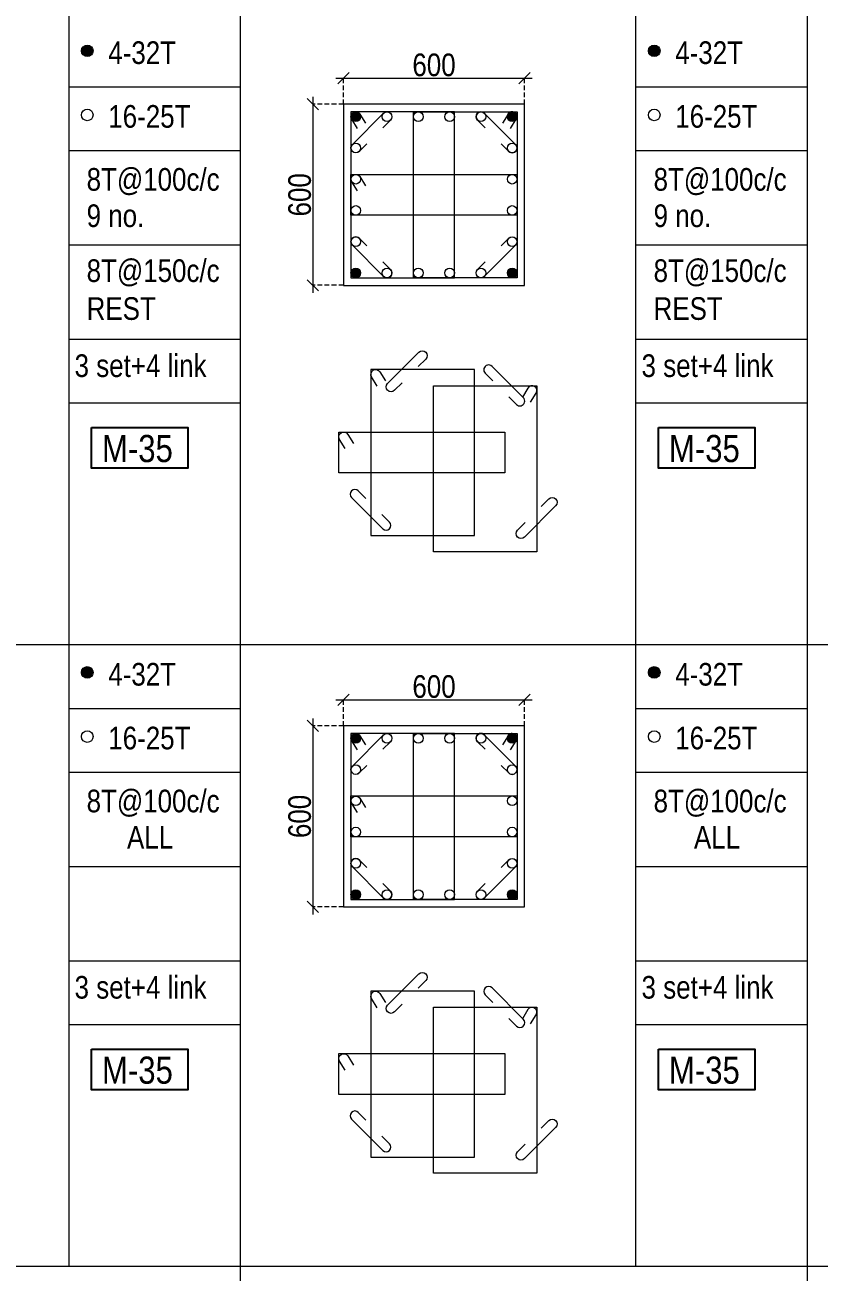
# Model space of a CAD drawing. Header units: millimetres. Extents: x 1112055 to 3390982, y -148532 to 766891.
# Drawn here: x 2510064 to 2520586, y 583427 to 599958 of the extents above; entities that cross this region are included whole.
import ezdxf
from ezdxf.enums import TextEntityAlignment as Align

# ---------------------------------------------------------------- set-up
doc = ezdxf.new("R2010")
doc.units = ezdxf.units.MM
doc.header["$PDMODE"] = 35
doc.header["$PDSIZE"] = -25
doc.linetypes.add('DASHED2', pattern=[0.375, 0.25, -0.125])
doc.linetypes.add('Hidden', pattern=[9.525, 6.35, -3.175])
for name, color, linetype, lineweight in [('B COL. SIZE DIM', 220, 'Continuous', 25), ('B COLSCH', 204, 'Continuous', 20), ('B COLUMN', 1, 'Hidden', 9), ('B STEEL', 34, 'Continuous', 15)]:
    doc.layers.add(name, color=color, linetype=linetype, lineweight=lineweight)
doc.layers.add('B TEXT', color=7, linetype='Continuous')
doc.styles.add('dim inside', font='romans.shx', dxfattribs={"width": 0.8, "height": 125})
doc.styles.add('SWINC', font='swissc.ttf')
doc.dimstyles.new('dim inside', dxfattribs={"dimtxt": 125, "dimasz": 100, "dimexe": 0, "dimexo": 0, "dimgap": 10, "dimtad": 0, "dimdec": 0, "dimzin": 0, "dimdsep": 46, "dimtxsty": 'dim inside', "dimblk": 'SMALL', "dimcen": 0.09, "dimadec": 0, "dimazin": 0, "dimtfac": 1, "dimtdec": 0, "dimtofl": 0, "dimtmove": 0, "dimatfit": 3, "dimfxl": 1, "dimtolj": 1, "dimtzin": 0, "dimarcsym": 2})

# ---------------------------------------------------------------- blocks, each defined once
blk = doc.blocks.new('_Oblique')
at = {"color": 0, "linetype": 'ByBlock', "lineweight": -2}
blk.add_line((-0.5, -0.5), (0.5, 0.5), dxfattribs=at)
blk = doc.blocks.new('*D5401')
at = {"layer": 'B COL. SIZE DIM', "color": 250, "lineweight": 9, "ltscale": 250, "transparency": 16777216}
blk.add_line((2514184, 591011), (2516784, 591011), dxfattribs=at)
at = {"layer": 'B COL. SIZE DIM', "color": 250, "linetype": 'DASHED2', "lineweight": 9, "ltscale": 250, "transparency": 16777216}
for p, q in [((2514284, 590666), (2514284, 591011)), ((2516684, 590666), (2516684, 591011))]:
    blk.add_line(p, q, dxfattribs=at)
at = {"layer": 'Defpoints', "color": 0, "lineweight": 40, "transparency": 16777216}
for p in [(2516684, 591011), (2514284, 590666), (2516684, 590666)]:
    blk.add_point(p, dxfattribs=at)
at = {"layer": 'B COL. SIZE DIM', "color": 250, "lineweight": 9, "transparency": 16777216, "xscale": 150, "yscale": 150, "zscale": 150, "rotation": 180}
blk.add_blockref('_Oblique', (2514284, 591011), dxfattribs=at)
at = {"layer": 'B COL. SIZE DIM', "color": 250, "lineweight": 9, "transparency": 16777216, "xscale": 150, "yscale": 150, "zscale": 150}
blk.add_blockref('_Oblique', (2516684, 591011), dxfattribs=at)
at = {"layer": 'B COL. SIZE DIM', "color": 6, "transparency": 16777216, "insert": (2515484, 591186), "char_height": 300, "attachment_point": 5, "style": 'SWINC'}
blk.add_mtext('\\A1;600', dxfattribs=at)
blk = doc.blocks.new('*D5402')
at = {"layer": 'B COL. SIZE DIM', "color": 250, "lineweight": 9, "ltscale": 250, "transparency": 16777216}
blk.add_line((2513880, 590766), (2513880, 588166), dxfattribs=at)
at = {"layer": 'B COL. SIZE DIM', "color": 250, "linetype": 'DASHED2', "lineweight": 9, "ltscale": 250, "transparency": 16777216}
for p, q in [((2514284, 590666), (2513880, 590666)), ((2514284, 588266), (2513880, 588266))]:
    blk.add_line(p, q, dxfattribs=at)
at = {"layer": 'Defpoints', "color": 0, "lineweight": 40, "transparency": 16777216}
for p in [(2514284, 590666), (2513880, 588266), (2514284, 588266)]:
    blk.add_point(p, dxfattribs=at)
at = {"layer": 'B COL. SIZE DIM', "color": 250, "lineweight": 9, "transparency": 16777216, "xscale": 150, "yscale": 150, "zscale": 150}
for p, rotation in [((2513880, 590666), 90), ((2513880, 588266), 270)]:
    blk.add_blockref('_Oblique', p, dxfattribs=dict(at, rotation=rotation))
at = {"layer": 'B COL. SIZE DIM', "color": 6, "transparency": 16777216, "insert": (2513705, 589466), "char_height": 300, "attachment_point": 5, "rotation": 90, "style": 'SWINC'}
blk.add_mtext('\\A1;600', dxfattribs=at)
blk = doc.blocks.new('*D5243')
at = {"layer": 'B COL. SIZE DIM', "color": 250, "lineweight": 9, "ltscale": 250, "transparency": 16777216}
blk.add_line((2514184, 599251), (2516784, 599251), dxfattribs=at)
at = {"layer": 'B COL. SIZE DIM', "color": 250, "linetype": 'DASHED2', "lineweight": 9, "ltscale": 250, "transparency": 16777216}
for p, q in [((2514284, 598906), (2514284, 599251)), ((2516684, 598906), (2516684, 599251))]:
    blk.add_line(p, q, dxfattribs=at)
at = {"layer": 'Defpoints', "color": 0, "lineweight": 40, "transparency": 16777216}
for p in [(2516684, 599251), (2514284, 598906), (2516684, 598906)]:
    blk.add_point(p, dxfattribs=at)
at = {"layer": 'B COL. SIZE DIM', "color": 250, "lineweight": 9, "transparency": 16777216, "xscale": 150, "yscale": 150, "zscale": 150, "rotation": 180}
blk.add_blockref('_Oblique', (2514284, 599251), dxfattribs=at)
at = {"layer": 'B COL. SIZE DIM', "color": 250, "lineweight": 9, "transparency": 16777216, "xscale": 150, "yscale": 150, "zscale": 150}
blk.add_blockref('_Oblique', (2516684, 599251), dxfattribs=at)
at = {"layer": 'B COL. SIZE DIM', "color": 6, "transparency": 16777216, "insert": (2515484, 599426), "char_height": 300, "attachment_point": 5, "style": 'SWINC'}
blk.add_mtext('\\A1;600', dxfattribs=at)
blk = doc.blocks.new('*D5244')
at = {"layer": 'B COL. SIZE DIM', "color": 250, "lineweight": 9, "ltscale": 250, "transparency": 16777216}
blk.add_line((2513880, 599006), (2513880, 596406), dxfattribs=at)
at = {"layer": 'B COL. SIZE DIM', "color": 250, "linetype": 'DASHED2', "lineweight": 9, "ltscale": 250, "transparency": 16777216}
for p, q in [((2514284, 598906), (2513880, 598906)), ((2514284, 596506), (2513880, 596506))]:
    blk.add_line(p, q, dxfattribs=at)
at = {"layer": 'Defpoints', "color": 0, "lineweight": 40, "transparency": 16777216}
for p in [(2514284, 598906), (2513880, 596506), (2514284, 596506)]:
    blk.add_point(p, dxfattribs=at)
at = {"layer": 'B COL. SIZE DIM', "color": 250, "lineweight": 9, "transparency": 16777216, "xscale": 150, "yscale": 150, "zscale": 150}
for p, rotation in [((2513880, 598906), 90), ((2513880, 596506), 270)]:
    blk.add_blockref('_Oblique', p, dxfattribs=dict(at, rotation=rotation))
at = {"layer": 'B COL. SIZE DIM', "color": 6, "transparency": 16777216, "insert": (2513705, 597706), "char_height": 300, "attachment_point": 5, "rotation": 90, "style": 'SWINC'}
blk.add_mtext('\\A1;600', dxfattribs=at)

msp = doc.modelspace()

# ---------------------------------------------------------------- hatches: boundary and pattern name
at = {"layer": 'B STEEL', "lineweight": 9, "ltscale": 0.5}
h = msp.add_hatch(color=34, dxfattribs=at)
edge = h.paths.add_edge_path()
edge.add_arc((2510889.6, 599614.8), 76.8, 0, 360)
h = msp.add_hatch(color=34, dxfattribs=at)
edge = h.paths.add_edge_path()
edge.add_arc((2518402.1, 599614.8), 76.8, 0, 360)
h = msp.add_hatch(color=34, dxfattribs=at)
edge = h.paths.add_edge_path()
edge.add_arc((2514447.7, 598741.7), 64, 0, 360)
h = msp.add_hatch(color=34, dxfattribs=at)
edge = h.paths.add_edge_path()
edge.add_arc((2516519.7, 598741.7), 64, 180, 540, ccw=False)
h = msp.add_hatch(color=34, dxfattribs=at)
edge = h.paths.add_edge_path()
edge.add_arc((2514447.7, 596669.7), 64, 0, 360, ccw=False)
h = msp.add_hatch(color=34, dxfattribs=at)
edge = h.paths.add_edge_path()
edge.add_arc((2516519.7, 596669.7), 64, -180, 180)
h = msp.add_hatch(color=34, dxfattribs=at)
edge = h.paths.add_edge_path()
edge.add_arc((2510889.6, 591375), 76.8, 0, 360)
h = msp.add_hatch(color=34, dxfattribs=at)
edge = h.paths.add_edge_path()
edge.add_arc((2518402.1, 591375), 76.8, 0, 360)
h = msp.add_hatch(color=34, dxfattribs=at)
edge = h.paths.add_edge_path()
edge.add_arc((2514447.7, 590501.8), 64, 0, 360)
h = msp.add_hatch(color=34, dxfattribs=at)
edge = h.paths.add_edge_path()
edge.add_arc((2516519.7, 590501.8), 64, 180, 540, ccw=False)
h = msp.add_hatch(color=34, dxfattribs=at)
edge = h.paths.add_edge_path()
edge.add_arc((2514447.7, 588429.9), 64, 0, 360, ccw=False)
h = msp.add_hatch(color=34, dxfattribs=at)
edge = h.paths.add_edge_path()
edge.add_arc((2516519.7, 588429.9), 64, -180, 180)

# ---------------------------------------------------------------- linework, layer by layer
at = {"layer": 'B COLSCH', "color": 250, "lineweight": 0}
for p, q in [((2512917.7, 649422.2), (2512917.7, 574628.3)), ((2520430.2, 649422.2), (2520430.2, 574628.3)), ((2518155.8, 632942.5), (2518155.8, 583503.5)), ((2510643.3, 624702.7), (2510643.3, 583503.5)), ((2510643.3, 599138.2), (2512917.7, 599138.2)), ((2518155.8, 599138.2), (2520430.2, 599138.2)), ((2510643.3, 598293.2), (2512917.7, 598293.2)), ((2518155.8, 598293.2), (2520430.2, 598293.2)), ((2510643.3, 597043.4), (2512917.7, 597043.4)), ((2518155.8, 597043.4), (2520430.2, 597043.4)), ((2510643.3, 595793.6), (2512917.7, 595793.6)), ((2518155.8, 595793.6), (2520430.2, 595793.6)), ((2510643.3, 594948.6), (2512917.7, 594948.6)), ((2518155.8, 594948.6), (2520430.2, 594948.6)), ((2487307.1, 591743.3), (2667535.6, 591743.3)), ((2510643.3, 590898.3), (2512917.7, 590898.3)), ((2518155.8, 590898.3), (2520430.2, 590898.3)), ((2510643.3, 590053.3), (2512917.7, 590053.3)), ((2518155.8, 590053.3), (2520430.2, 590053.3)), ((2510643.3, 588803.5), (2512917.7, 588803.5)), ((2518155.8, 588803.5), (2520430.2, 588803.5)), ((2510643.3, 587553.8), (2512917.7, 587553.8)), ((2518155.8, 587553.8), (2520430.2, 587553.8)), ((2510643.3, 586708.8), (2512917.7, 586708.8)), ((2518155.8, 586708.8), (2520430.2, 586708.8)), ((2487307.1, 583503.5), (2667535.6, 583503.5))]:
    msp.add_line(p, q, dxfattribs=at)
at = {"layer": 'B COLUMN', "color": 1, "linetype": 'ByBlock', "lineweight": 20}
for points in [[(2514283.7, 596505.7), (2516683.7, 596505.7), (2516683.7, 598905.7), (2514283.7, 598905.7)], [(2514283.7, 588265.8), (2516683.7, 588265.8), (2516683.7, 590665.8), (2514283.7, 590665.8)]]:
    msp.add_lwpolyline(points, close=True, dxfattribs=at)
at = {"layer": 'B STEEL', "color": 34, "lineweight": 9, "ltscale": 0.5}
for points in [[(2514383.7, 596605.7), (2515754.9, 596605.7), (2515754.9, 598805.7), (2514383.7, 598805.7)], [(2516583.7, 596605.7), (2515212.5, 596605.7), (2515212.5, 598805.7), (2516583.7, 598805.7)], [(2514383.7, 597976.9), (2516583.7, 597976.9), (2516583.7, 597434.5), (2514383.7, 597434.5)], [(2514647.7, 593190.1), (2516018.9, 593190.1), (2516018.9, 595390.1), (2514647.7, 595390.1)], [(2516847.7, 592975.5), (2515476.5, 592975.5), (2515476.5, 595175.5), (2516847.7, 595175.5)], [(2514221.8, 594561.3), (2516421.8, 594561.3), (2516421.8, 594018.9), (2514221.8, 594018.9)], [(2514383.7, 588365.8), (2515754.9, 588365.8), (2515754.9, 590565.8), (2514383.7, 590565.8)], [(2516583.7, 588365.8), (2515212.5, 588365.8), (2515212.5, 590565.8), (2516583.7, 590565.8)], [(2514383.7, 589737), (2516583.7, 589737), (2516583.7, 589194.6), (2514383.7, 589194.6)], [(2514647.7, 584950.2), (2516018.9, 584950.2), (2516018.9, 587150.2), (2514647.7, 587150.2)], [(2516847.7, 584735.7), (2515476.5, 584735.7), (2515476.5, 586935.7), (2516847.7, 586935.7)], [(2514221.8, 586321.5), (2516421.8, 586321.5), (2516421.8, 585779), (2514221.8, 585779)]]:
    msp.add_lwpolyline(points, close=True, dxfattribs=at)
for points in [[(2514468, 598586.6), (2514393.2, 598708.1, -1), (2514502.3, 598775.2), (2514577, 598653.7)], [(2514593.9, 598382.9), (2514493, 598282, -1), (2514402.5, 598372.5), (2514816.9, 598786.9, -1), (2514907.4, 598696.4), (2514806.5, 598595.5)], [(2516373.6, 598382.9), (2516474.4, 598282, 1), (2516565, 598372.5), (2516150.6, 598786.9, 1), (2516060, 598696.4), (2516160.9, 598595.5)], [(2516499.5, 598586.6), (2516574.2, 598708.1, 1), (2516465.2, 598775.2), (2516390.4, 598653.7)], [(2514468, 597757.8), (2514393.2, 597879.3, -1), (2514502.3, 597946.4), (2514577, 597824.9)], [(2514593.9, 597028.5), (2514493, 597129.4, 1), (2514402.5, 597038.8), (2514816.9, 596624.4, 1), (2514907.4, 596715), (2514806.5, 596815.8)], [(2516373.6, 597028.5), (2516474.4, 597129.4, -1), (2516565, 597038.8), (2516150.6, 596624.4, -1), (2516060, 596715), (2516160.9, 596815.8)], [(2515060.8, 595215.5), (2514959.9, 595114.7, -1), (2514869.4, 595205.2), (2515283.8, 595619.6, -1), (2515374.3, 595529), (2515273.5, 595428.2)], [(2516475.4, 595028), (2516576.3, 594927.1, 1), (2516666.8, 595017.7), (2516252.4, 595432.1, 1), (2516161.9, 595341.5), (2516262.8, 595240.7)], [(2514732, 595171), (2514657.2, 595292.5, -1), (2514766.3, 595359.6), (2514841, 595238.1)], [(2516763.4, 594956.5), (2516838.2, 595077.9, 1), (2516729.2, 595145), (2516654.4, 595023.6)], [(2514306, 594342.3), (2514231.3, 594463.7, -1), (2514340.3, 594530.8), (2514415.1, 594409.4)], [(2514581.7, 593681.9), (2514480.8, 593782.7, 1), (2514390.3, 593692.2), (2514804.7, 593277.8, 1), (2514895.2, 593368.3), (2514794.3, 593469.2)], [(2516904, 593574), (2517004.8, 593674.8, -1), (2517095.4, 593584.3), (2516681, 593169.9, -1), (2516590.4, 593260.4), (2516691.3, 593361.3)], [(2514468, 590346.8), (2514393.2, 590468.3, -1), (2514502.3, 590535.4), (2514577, 590413.9)], [(2514593.9, 590143), (2514493, 590042.2, -1), (2514402.5, 590132.7), (2514816.9, 590547.1, -1), (2514907.4, 590456.5), (2514806.5, 590355.7)], [(2516373.6, 590143), (2516474.4, 590042.2, 1), (2516565, 590132.7), (2516150.6, 590547.1, 1), (2516060, 590456.5), (2516160.9, 590355.7)], [(2516499.5, 590346.8), (2516574.2, 590468.3, 1), (2516465.2, 590535.4), (2516390.4, 590413.9)], [(2514468, 589518), (2514393.2, 589639.5, -1), (2514502.3, 589706.6), (2514577, 589585.1)], [(2514593.9, 588788.6), (2514493, 588889.5, 1), (2514402.5, 588799), (2514816.9, 588384.6, 1), (2514907.4, 588475.1), (2514806.5, 588576)], [(2516373.6, 588788.6), (2516474.4, 588889.5, -1), (2516565, 588799), (2516150.6, 588384.6, -1), (2516060, 588475.1), (2516160.9, 588576)], [(2515060.8, 586975.7), (2514959.9, 586874.8, -1), (2514869.4, 586965.3), (2515283.8, 587379.7, -1), (2515374.3, 587289.2), (2515273.5, 587188.3)], [(2516475.4, 586788.2), (2516576.3, 586687.3, 1), (2516666.8, 586777.8), (2516252.4, 587192.2, 1), (2516161.9, 587101.7), (2516262.8, 587000.8)], [(2514732, 586931.2), (2514657.2, 587052.7, -1), (2514766.3, 587119.8), (2514841, 586998.3)], [(2516763.4, 586716.6), (2516838.2, 586838.1, 1), (2516729.2, 586905.2), (2516654.4, 586783.7)], [(2514306, 586102.4), (2514231.3, 586223.9, -1), (2514340.3, 586291), (2514415.1, 586169.5)], [(2514581.7, 585442), (2514480.8, 585542.9, 1), (2514390.3, 585452.4), (2514804.7, 585038, 1), (2514895.2, 585128.5), (2514794.3, 585229.4)], [(2516904, 585334.1), (2517004.8, 585435, -1), (2517095.4, 585344.4), (2516681, 584930.1, -1), (2516590.4, 585020.6), (2516691.3, 585121.5)]]:
    msp.add_lwpolyline(points, format="xyb", dxfattribs=at)
for centre, radius in [((2510889.6, 599614.8), 76.8), ((2518402.1, 599614.8), 76.8), ((2510889.6, 598764.6), 76.8), ((2514447.7, 598741.7), 64), ((2514862.1, 598741.7), 64), ((2515276.5, 598741.7), 64), ((2515690.9, 598741.7), 64), ((2516105.3, 598741.7), 64), ((2516519.7, 598741.7), 64), ((2518402.1, 598764.6), 76.8), ((2514447.7, 598327.3), 64), ((2516519.7, 598327.3), 64), ((2514447.7, 597912.9), 64), ((2516519.7, 597912.9), 64), ((2514447.7, 597498.5), 64), ((2516519.7, 597498.5), 64), ((2514447.7, 597084.1), 64), ((2516519.7, 597084.1), 64), ((2514447.7, 596669.7), 64), ((2514862.1, 596669.7), 64), ((2515276.5, 596669.7), 64), ((2515690.9, 596669.7), 64), ((2516105.3, 596669.7), 64), ((2516519.7, 596669.7), 64), ((2510889.6, 591375), 76.8), ((2518402.1, 591375), 76.8), ((2510889.6, 590524.7), 76.8), ((2514447.7, 590501.8), 64), ((2514862.1, 590501.8), 64), ((2515276.5, 590501.8), 64), ((2515690.9, 590501.8), 64), ((2516105.3, 590501.8), 64), ((2516519.7, 590501.8), 64), ((2518402.1, 590524.7), 76.8), ((2514447.7, 590087.4), 64), ((2516519.7, 590087.4), 64), ((2514447.7, 589673), 64), ((2516519.7, 589673), 64), ((2514447.7, 589258.6), 64), ((2516519.7, 589258.6), 64), ((2514447.7, 588844.2), 64), ((2516519.7, 588844.2), 64), ((2514447.7, 588429.9), 64), ((2514862.1, 588429.9), 64), ((2515276.5, 588429.9), 64), ((2515690.9, 588429.9), 64), ((2516105.3, 588429.9), 64), ((2516519.7, 588429.9), 64)]:
    msp.add_circle(centre, radius, dxfattribs=at)
at = {"layer": 'B TEXT', "color": 1}
for points in [[(2510946.9, 594619.6), (2512221.5, 594619.6), (2512221.5, 594081.6), (2510946.9, 594081.6)], [(2518459.5, 594619.6), (2519734.1, 594619.6), (2519734.1, 594081.6), (2518459.5, 594081.6)], [(2510946.9, 586379.7), (2512221.5, 586379.7), (2512221.5, 585841.8), (2510946.9, 585841.8)], [(2518459.5, 586379.7), (2519734.1, 586379.7), (2519734.1, 585841.8), (2518459.5, 585841.8)]]:
    msp.add_lwpolyline(points, close=True, dxfattribs=at)

# ---------------------------------------------------------------- texts
at = {"layer": 'B TEXT', "style": 'SWINC'}
for s, p in [('4-32T', (2511168.1, 599440.3)), ('4-32T', (2518680.6, 599440.3)), ('16-25T', (2511168.1, 598595.3)), ('16-25T', (2518680.6, 598595.3)), ('8T@100c/c', (2510881.1, 597760.4)), ('8T@100c/c', (2518393.7, 597760.4)), ('9 no.', (2510881.1, 597278.7)), ('9 no.', (2518393.7, 597278.7)), ('8T@150c/c', (2510881.1, 596550.6)), ('8T@150c/c', (2518393.7, 596550.6)), ('REST', (2510881.1, 596048.2)), ('REST', (2518393.7, 596048.2)), ('3 set+4 link', (2510721.5, 595291.1)), ('3 set+4 link', (2518234, 595291.1)), ('4-32T', (2511168.1, 591200.4)), ('4-32T', (2518680.6, 591200.4)), ('16-25T', (2511168.1, 590355.4)), ('16-25T', (2518680.6, 590355.4)), ('8T@100c/c', (2510881.1, 589520.6)), ('8T@100c/c', (2518393.7, 589520.6)), ('ALL', (2511415.9, 589038.8)), ('ALL', (2518928.4, 589038.8)), ('3 set+4 link', (2510721.5, 587051.3)), ('3 set+4 link', (2518234, 587051.3))]:
    msp.add_text(s, height=300, dxfattribs=at).set_placement(p)
at = {"layer": 'B TEXT', "color": 1, "style": 'SWINC'}
for p in [(2511084.3, 594055.1), (2518596.8, 594055.1), (2511084.3, 585815.2), (2518596.8, 585815.2)]:
    msp.add_text('M-35', height=360, dxfattribs=at).set_placement(p, align=Align.BOTTOM_LEFT)

# ---------------------------------------------------------------- dimensions: what is measured, and where the dimension line sits
at = {"layer": 'B COL. SIZE DIM', "color": 250, "ltscale": 250}
for base, p1, p2, picture, middle in [((2516683.7, 599250.6), (2514283.7, 598905.7), (2516683.7, 598905.7), '*D5243', (2515483.7, 599425.6)), ((2516683.7, 591010.8), (2514283.7, 590665.8), (2516683.7, 590665.8), '*D5401', (2515483.7, 591185.8))]:
    dim = msp.add_linear_dim(base=base, p1=p1, p2=p2, dimstyle='dim inside', override={"dimtxt": 300, "dimasz": 150, "dimgap": 25, "dimtad": 3, "dimlfac": 0.25, "dimtxsty": 'SWINC', "dimblk1": 'Oblique', "dimblk2": 'Oblique', "dimsah": 1, "dimdle": 100, "dimclrd": 250, "dimclre": 250, "dimclrt": 6, "dimfxl": 1000, "dimlwd": 9, "dimlwe": 9}, dxfattribs=at)
    dim.commit()
    dim.dimension.update_dxf_attribs({"geometry": picture, "text_midpoint": middle})
for base, p1, p2, picture, middle in [((2513879.8, 596505.7), (2514283.7, 598905.7), (2514283.7, 596505.7), '*D5244', (2513704.8, 597705.7)), ((2513879.8, 588265.8), (2514283.7, 590665.8), (2514283.7, 588265.8), '*D5402', (2513704.8, 589465.8))]:
    dim = msp.add_linear_dim(base=base, p1=p1, p2=p2, angle=90, dimstyle='dim inside', override={"dimtxt": 300, "dimasz": 150, "dimgap": 25, "dimtad": 3, "dimlfac": 0.25, "dimtxsty": 'SWINC', "dimblk1": 'Oblique', "dimblk2": 'Oblique', "dimsah": 1, "dimdle": 100, "dimclrd": 250, "dimclre": 250, "dimclrt": 6, "dimfxl": 1000, "dimlwd": 9, "dimlwe": 9}, dxfattribs=at)
    dim.commit()
    dim.dimension.update_dxf_attribs({"geometry": picture, "text_midpoint": middle})

doc.saveas('drawing.dxf')
